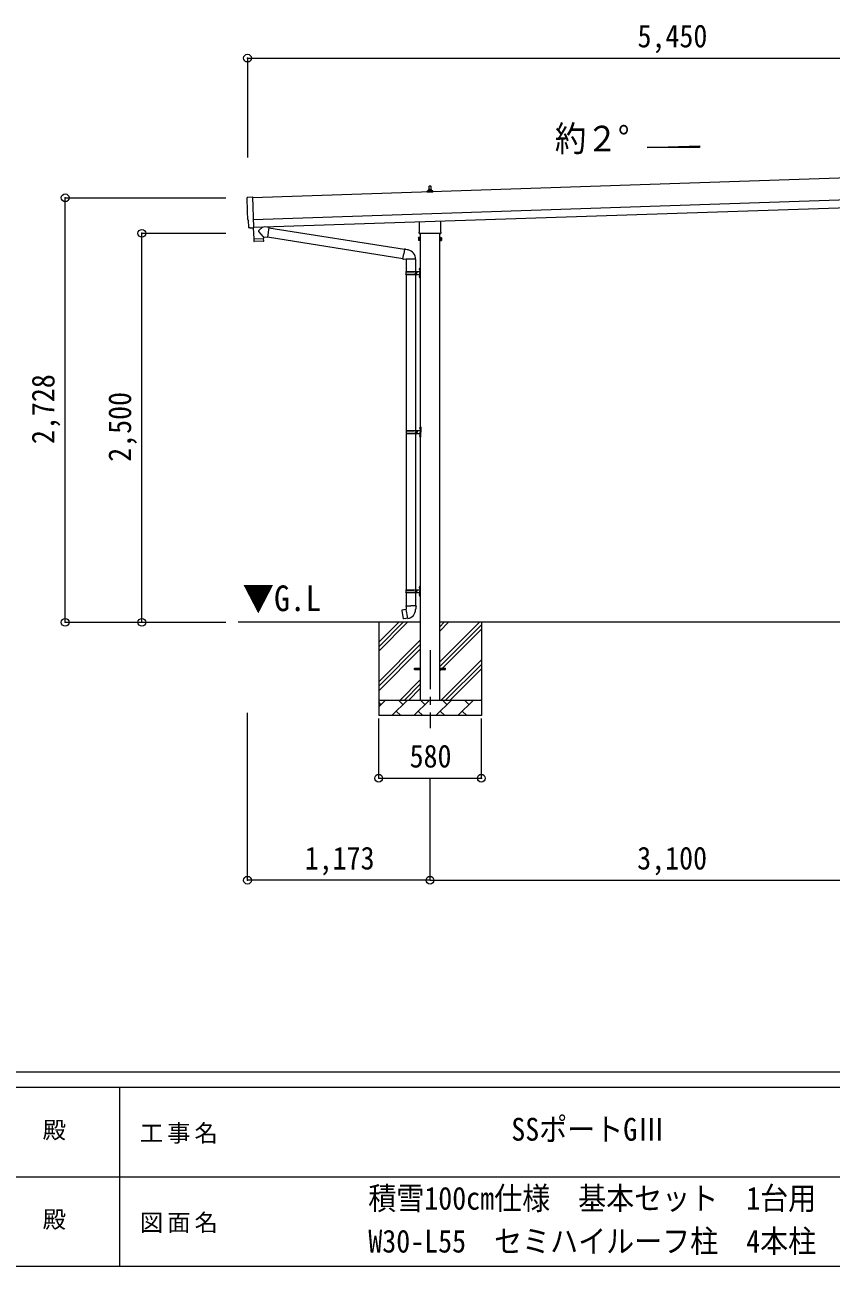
# Model space of a CAD drawing. Units: millimetres at full size, sheet at 1:50. Extents: x -14053 to 14053, y -9700 to 9700.
# Drawn here: x -1355 to 3826, y -9700 to -1722 of the extents above; entities that cross this region are included whole.
import ezdxf
from ezdxf.enums import TextEntityAlignment as Align

# ---------------------------------------------------------------- set-up
doc = ezdxf.new("R2010")
doc.units = ezdxf.units.MM
doc.header["$LTSCALE"] = 50
doc.header["$PDMODE"] = 32
doc.header["$PDSIZE"] = 50
doc.linetypes.add('CHAIN1', pattern=[8, 5, -1, 1, -1])
for name, color, linetype, lineweight in [('0-0_0', 7, 'Continuous', 9), ('0-1_Defpoints', 4, 'Continuous', 9), ('0-2_TEXT1', 7, 'Continuous', 9), ('0-4_OTH_LINE', 7, 'CHAIN1', 9), ('0-6_PARTS1', 6, 'Continuous', 9), ('0-7_PARTS2', 4, 'Continuous', 9), ('0-F', 6, 'Continuous', 9), ('F-0', 7, 'Continuous', 9)]:
    doc.layers.add(name, color=color, linetype=linetype, lineweight=lineweight)
doc.styles.add('ＭＳ ゴシック', font='')
doc.styles.get('ＭＳ ゴシック').set_extended_font_data('MS Gothic')

msp = doc.modelspace()

# ---------------------------------------------------------------- linework, layer by layer
at = {"layer": '0-0_0'}
for p, q in [((1186.05, -5561.95), (16.09, -5561.95)), ((918.55, -5561.95), (918.55, -6161.95)), ((918.55, -5747), (1103.6, -5561.95)), ((918.55, -5718.72), (1075.31, -5561.95)), ((918.55, -5690.43), (1047.03, -5561.95)), ((1311.05, -5817.05), (1566.14, -5561.95)), ((1311.05, -5619.06), (1368.15, -5561.95)), ((1311.05, -5590.77), (1339.87, -5561.95)), ((4286.05, -5561.95), (1311.05, -5561.95)), ((1311.05, -5845.33), (1578.55, -5577.83)), ((1578.55, -5561.95), (1578.55, -6161.95)), ((1311.05, -5873.62), (1578.55, -5606.12)), ((918.55, -5944.99), (1186.05, -5677.49)), ((918.55, -5973.27), (1186.05, -5705.77)), ((918.55, -6001.56), (1186.05, -5734.06)), ((1320.7, -6061.95), (1578.55, -5804.11)), ((1348.99, -6061.95), (1578.55, -5832.39)), ((1377.27, -6061.95), (1578.55, -5860.68)), ((1056.14, -6061.95), (1186.05, -5932.05)), ((1084.43, -6061.95), (1186.05, -5960.33)), ((918.55, -6061.95), (1578.55, -6061.95)), ((918.55, -6104.84), (961.44, -6061.95)), ((1002.86, -6161.95), (1102.86, -6061.95)), ((1074.31, -6090.5), (1045.75, -6061.95)), ((1112.71, -6061.95), (1186.05, -5988.62)), ((1144.28, -6161.95), (1244.28, -6061.95)), ((1215.73, -6090.5), (1187.18, -6061.95)), ((1285.7, -6161.95), (1385.7, -6061.95)), ((1357.15, -6090.5), (1328.6, -6061.95)), ((1427.12, -6161.95), (1527.12, -6061.95)), ((1498.57, -6090.5), (1470.02, -6061.95)), ((1575.26, -6061.95), (1578.55, -6058.67)), ((932.89, -6090.5), (918.55, -6076.16)), ((1031.41, -6133.4), (1059.97, -6161.95)), ((1172.84, -6133.4), (1201.39, -6161.95)), ((1314.26, -6133.4), (1342.81, -6161.95)), ((1455.68, -6133.4), (1484.23, -6161.95)), ((1578.55, -6161.95), (918.55, -6161.95))]:
    msp.add_line(p, q, dxfattribs=at)
at = {"layer": '0-1_Defpoints'}
for p, q in [((5489.91, -2653.87), (106.9, -2833.3)), ((1230.3, -2798.19), (1230.3, -2790.47)), ((1230.68, -2789.69), (1266.41, -2789.69)), ((1231.06, -2789.5), (1237.78, -2787.87)), ((1238.16, -2787.69), (1258.93, -2787.69)), ((1238.55, -2786.9), (1238.55, -2782.69)), ((1239.55, -2782.69), (1257.55, -2782.69)), ((1242.55, -2782.69), (1243.27, -2759.16)), ((1244.27, -2758.19), (1252.82, -2758.19)), ((1253.82, -2759.16), (1254.55, -2782.69)), ((1258.55, -2786.9), (1258.55, -2782.69)), ((1266.03, -2789.5), (1259.31, -2787.87)), ((1266.8, -2798.19), (1266.8, -2790.47)), ((111.56, -2973.22), (5494.58, -2793.79)), ((113.23, -3023.2), (5496.24, -2843.76)), ((1266.8, -2798.19), (1230.3, -2798.19)), ((93.73, -3027.62), (86.81, -3027.49)), ((113.32, -3025.96), (113.36, -3026.96)), ((1180.25, -3052.18), (1180.25, -2987.63)), ((1316.85, -2983.08), (1316.85, -3052.18)), ((1174.55, -3090.45), (1175.31, -3089.13)), ((1174.55, -3090.45), (1174.55, -3107.45)), ((1174.55, -3107.45), (1175.31, -3108.76)), ((1181.55, -3094.04), (1175.31, -3094.04)), ((1181.55, -3103.86), (1175.31, -3103.86)), ((1181.55, -3108.76), (1175.31, -3108.76)), ((1178.55, -3060.95), (1178.55, -3055.45)), ((1316.48, -3064.45), (1180.61, -3064.45)), ((1184.05, -3108.15), (1181.55, -3108.15)), ((1186.05, -3064.45), (1186.05, -6061.95)), ((1311.05, -6061.95), (1311.05, -3064.45)), ((1313.05, -3108.15), (1315.55, -3108.15)), ((1315.55, -3094.04), (1321.79, -3094.04)), ((1315.55, -3103.86), (1321.79, -3103.86)), ((1315.55, -3108.76), (1321.79, -3108.76)), ((1318.55, -3055.45), (1318.55, -3060.95)), ((1322.55, -3090.45), (1321.79, -3089.13)), ((1322.55, -3107.45), (1321.79, -3108.76)), ((1322.55, -3090.45), (1322.55, -3107.45)), ((1148.55, -5857.45), (1186.05, -5857.45)), ((1148.55, -5866.45), (1148.55, -5857.45)), ((1148.55, -5866.45), (1186.05, -5866.45)), ((1311.05, -5857.45), (1348.55, -5857.45)), ((1311.05, -5866.45), (1348.55, -5866.45)), ((1348.55, -5866.45), (1348.55, -5857.45))]:
    msp.add_line(p, q, dxfattribs=at)
for points in [[(75.23, -2830.92), (106.73, -2828.22), (113.32, -3025.96)], [(83.87, -3024.59), (82.3, -2977.59), (81.7, -2977.61)], [(94.47, -3027.32), (95.11, -3026.67), (113.36, -3026.97)], [(1181.55, -3108.76), (1181.55, -3089.13), (1175.31, -3089.13)], [(1181.55, -3108.15), (1181.55, -3089.75), (1184.05, -3089.75)], [(1315.55, -3108.15), (1315.55, -3089.75), (1313.05, -3089.75)], [(1315.55, -3108.76), (1315.55, -3089.13), (1321.79, -3089.13)]]:
    msp.add_lwpolyline(points, dxfattribs=at)
for points in [[(1184.05, -3109.45), (1184.05, -3088.45), (1186.05, -3088.45), (1186.05, -3109.45)], [(1313.05, -3109.45), (1313.05, -3088.45), (1311.05, -3088.45), (1311.05, -3109.45)]]:
    msp.add_lwpolyline(points, close=True, dxfattribs=at)
for centre, radius, start, end in [((1231.3, -2790.47), 1, 103.62699, 180), ((1237.55, -2786.9), 1, 283.62699, 0), ((1242.63, -2783.32), 4.13, 90, 171.17633), ((1239.55, -2783.69), 1, 90, 180), ((1244.27, -2759.19), 1, 90, 178.60509), ((1251.88, -2782.69), 4.83, 133.60282, 180), ((1245.21, -2782.69), 4.83, 0, 46.39718), ((1252.82, -2759.19), 1, 1.39491, 90), ((1254.46, -2783.32), 4.13, 8.82367, 90), ((1257.55, -2783.69), 1, 0, 90), ((1259.55, -2786.9), 1, 180, 256.37301), ((1265.8, -2790.47), 1, 0, 76.37301), ((1178.89, -3091.59), 4.34, 145.61575, 214.38425), ((1190.79, -3098.95), 16.24, 162.41205, 197.58795), ((1178.89, -3106.31), 4.34, 145.61575, 214.38425), ((1182.55, -3055.45), 4, 125.09963, 180), ((1182.55, -3060.95), 4, 180, 194.47751), ((1182.55, -3060.95), 4, 194.47751, 241.04498), ((1314.55, -3060.95), 4, 298.95502, 345.52249), ((1314.55, -3055.45), 4, 0, 54.90037), ((1314.55, -3060.95), 4, 345.52249, 0), ((1318.2, -3091.59), 4.34, 325.61575, 34.38425), ((1306.31, -3098.95), 16.24, 342.41205, 17.58795), ((1318.2, -3106.31), 4.34, 325.61575, 34.38425)]:
    msp.add_arc(centre, radius, start, end, dxfattribs=at)
for centre, major_axis, ratio, start_param, end_param in [((75.49, -2833.91), (-3, -0.1), 0.99863, 4.7647489, 6.2979817), ((-4685.38, -3063.07), (4760.73, 158.69), 0.99863, 6.2686928, 6.2979817), ((81.56, -2973.21), (-4.4, -0.15), 0.99863, 6.2686928, 7.8539816), ((86.87, -3024.48), (-2.11, -2.14), 0.9974, 5.5252311, 7.0411395), ((93.76, -3026.62), (-0.704, -0.714), 0.9974, 0.7579542, 1.5707963)]:
    msp.add_ellipse(centre, major_axis=major_axis, ratio=ratio, start_param=start_param, end_param=end_param, dxfattribs=at)
at = {"layer": '0-2_TEXT1'}
for p, q in [((174.65, -3021.15), (147.43, -3044.18)), ((212.34, -3024.44), (186.42, -3020.76)), ((212.34, -3024.44), (203.37, -3087.51)), ((212.57, -3026.35), (1084.68, -3165.2)), ((115.36, -3099.17), (116.03, -3112.21)), ((119.83, -3098.02), (119.88, -3099.02)), ((178.89, -3084.03), (147.4, -3051.51)), ((174.8, -3096.19), (174.81, -3097.19)), ((178.89, -3084.03), (203.37, -3087.51)), ((178.89, -3084.03), (179.29, -3096.04)), ((203.14, -3085.6), (1074.26, -3224.3)), ((176.63, -3113.13), (119.12, -3115.05)), ((1085, -3163.38), (1079.47, -3194.75)), ((1085, -3163.38), (1086.14, -3161.4)), ((1086.14, -3161.4), (1089.7, -3162.03)), ((1089.7, -3162.03), (1090.12, -3164.38)), ((1104.63, -3167.2), (1106.32, -3168.83)), ((1106.32, -3168.83), (1108.43, -3169.28)), ((1073.93, -3226.11), (1079.47, -3194.75)), ((1073.93, -3226.11), (1074.33, -3228.37)), ((1073.93, -3226.11), (1079.09, -3226.93)), ((1074.33, -3228.37), (1077.89, -3228.99)), ((1077.89, -3228.99), (1079.09, -3226.93)), ((1079.09, -3226.93), (1093.69, -3229.24)), ((1093.69, -3229.24), (1095.9, -3228.26)), ((1156.19, -3228.65), (1095.01, -3228.65)), ((1096.05, -3228.65), (1096.05, -3307.95)), ((1156.05, -3228.65), (1156.05, -3307.95)), ((1093.05, -3309.95), (1143.38, -3309.95)), ((1093.05, -3323.95), (1143.38, -3323.95)), ((1094.05, -3307.95), (1180.05, -3307.95)), ((1094.05, -3307.95), (1094.05, -3309.95)), ((1094.05, -3325.95), (1094.05, -3323.95)), ((1094.05, -3325.95), (1180.05, -3325.95)), ((1096.05, -3325.95), (1096.05, -4330.45)), ((1153.05, -3307.95), (1153.05, -3312.45)), ((1153.05, -3312.45), (1155.05, -3312.45)), ((1153.05, -3325.95), (1153.05, -3321.45)), ((1153.05, -3321.45), (1155.05, -3321.45)), ((1155.05, -3312.45), (1155.05, -3316.95)), ((1155.05, -3321.45), (1155.05, -3316.95)), ((1156.05, -3325.95), (1156.05, -4330.45)), ((1161.05, -3307.95), (1161.05, -3316.95)), ((1161.05, -3312.45), (1164.05, -3312.45)), ((1161.05, -3325.95), (1161.05, -3316.95)), ((1161.05, -3321.45), (1164.05, -3321.45)), ((1164.05, -3312.45), (1164.05, -3316.95)), ((1164.05, -3321.45), (1164.05, -3316.95)), ((1179.74, -3290.8), (1181.79, -3291.8)), ((1179.74, -3338.8), (1181.79, -3339.8)), ((1181.01, -3288.8), (1181.65, -3288.8)), ((1181.01, -3288.8), (1181.01, -3297.1)), ((1181.01, -3297.1), (1181.65, -3297.1)), ((1181.01, -3336.8), (1181.65, -3336.8)), ((1181.01, -3336.8), (1181.01, -3345.1)), ((1181.01, -3345.1), (1181.65, -3345.1)), ((1181.65, -3288.8), (1181.65, -3297.1)), ((1181.65, -3288.8), (1182.05, -3289.2)), ((1181.65, -3297.1), (1182.05, -3296.7)), ((1181.65, -3336.8), (1181.65, -3345.1)), ((1181.65, -3336.8), (1182.05, -3337.2)), ((1181.65, -3345.1), (1182.05, -3344.7)), ((1181.79, -3291.8), (1182.4, -3292.95)), ((1181.79, -3339.8), (1182.4, -3340.95)), ((1182.05, -3284.95), (1185.05, -3283.45)), ((1182.05, -3284.95), (1182.05, -3316.95)), ((1182.05, -3289.2), (1182.05, -3296.7)), ((1182.05, -3348.95), (1182.05, -3316.95)), ((1182.05, -3337.2), (1182.05, -3344.7)), ((1182.05, -3348.95), (1185.05, -3350.45)), ((1185.05, -3283.45), (1185.05, -3316.95)), ((1185.05, -3283.45), (1186.05, -3283.45)), ((1185.05, -3350.45), (1185.05, -3316.95)), ((1185.05, -3350.45), (1186.05, -3350.45)), ((1186.05, -3283.45), (1186.05, -3316.95)), ((1186.05, -3350.45), (1186.05, -3316.95)), ((1184.55, -4307.45), (1187.55, -4305.95)), ((1184.55, -4307.45), (1184.55, -4339.45)), ((1187.55, -4305.95), (1187.55, -4339.45)), ((1187.55, -4305.95), (1188.55, -4305.95)), ((1188.55, -4305.95), (1188.55, -4339.45)), ((1095.55, -4332.45), (1145.88, -4332.45)), ((1095.55, -4346.45), (1145.88, -4346.45)), ((1096.05, -4348.44), (1096.05, -5352.95)), ((1096.55, -4330.45), (1182.55, -4330.45)), ((1096.55, -4330.45), (1096.55, -4332.45)), ((1096.55, -4348.45), (1096.55, -4346.45)), ((1096.55, -4348.45), (1182.55, -4348.45)), ((1155.55, -4330.45), (1155.55, -4334.95)), ((1155.55, -4334.95), (1157.55, -4334.95)), ((1155.55, -4348.45), (1155.55, -4343.95)), ((1155.55, -4343.95), (1157.55, -4343.95)), ((1156.05, -4348.44), (1156.05, -5352.95)), ((1157.55, -4334.95), (1157.55, -4339.45)), ((1157.55, -4343.95), (1157.55, -4339.45)), ((1163.55, -4330.45), (1163.55, -4339.45)), ((1163.55, -4334.95), (1166.55, -4334.95)), ((1163.55, -4348.45), (1163.55, -4339.45)), ((1163.55, -4343.95), (1166.55, -4343.95)), ((1166.55, -4334.95), (1166.55, -4339.45)), ((1166.55, -4343.95), (1166.55, -4339.45)), ((1182.24, -4313.3), (1184.29, -4314.3)), ((1182.24, -4361.3), (1184.29, -4362.3)), ((1183.51, -4311.3), (1184.15, -4311.3)), ((1183.51, -4311.3), (1183.51, -4319.6)), ((1183.51, -4319.6), (1184.15, -4319.6)), ((1183.51, -4359.3), (1184.15, -4359.3)), ((1183.51, -4359.3), (1183.51, -4367.6)), ((1183.51, -4367.6), (1184.15, -4367.6)), ((1184.15, -4311.3), (1184.15, -4319.6)), ((1184.15, -4311.3), (1184.55, -4311.7)), ((1184.15, -4319.6), (1184.55, -4319.2)), ((1184.15, -4359.3), (1184.15, -4367.6)), ((1184.15, -4359.3), (1184.55, -4359.7)), ((1184.15, -4367.6), (1184.55, -4367.2)), ((1184.29, -4314.3), (1184.9, -4315.45)), ((1184.29, -4362.3), (1184.9, -4363.45)), ((1184.55, -4311.7), (1184.55, -4319.2)), ((1184.55, -4371.45), (1184.55, -4339.45)), ((1184.55, -4359.7), (1184.55, -4367.2)), ((1184.55, -4371.45), (1187.55, -4372.95)), ((1187.55, -4372.95), (1187.55, -4339.45)), ((1187.55, -4372.95), (1188.55, -4372.95)), ((1188.55, -4372.95), (1188.55, -4339.45)), ((1179.74, -5335.8), (1181.79, -5336.8)), ((1181.01, -5333.8), (1181.65, -5333.8)), ((1181.01, -5333.8), (1181.01, -5342.1)), ((1181.01, -5342.1), (1181.65, -5342.1)), ((1181.65, -5333.8), (1181.65, -5342.1)), ((1181.65, -5333.8), (1182.05, -5334.2)), ((1181.65, -5342.1), (1182.05, -5341.7)), ((1181.79, -5336.8), (1182.4, -5337.95)), ((1182.05, -5329.95), (1185.05, -5328.45)), ((1182.05, -5329.95), (1182.05, -5361.95)), ((1182.05, -5334.2), (1182.05, -5341.7)), ((1185.05, -5328.45), (1185.05, -5361.95)), ((1185.05, -5328.45), (1186.05, -5328.45)), ((1186.05, -5328.45), (1186.05, -5361.95)), ((1093.05, -5354.95), (1143.38, -5354.95)), ((1093.05, -5368.95), (1143.38, -5368.95)), ((1094.05, -5352.95), (1180.05, -5352.95)), ((1094.05, -5352.95), (1094.05, -5354.95)), ((1094.05, -5370.95), (1094.05, -5368.95)), ((1094.05, -5370.95), (1180.05, -5370.95)), ((1096.05, -5370.95), (1096.05, -5455.88)), ((1153.05, -5352.95), (1153.05, -5357.45)), ((1153.05, -5357.45), (1155.05, -5357.45)), ((1153.05, -5370.95), (1153.05, -5366.45)), ((1153.05, -5366.45), (1155.05, -5366.45)), ((1155.05, -5357.45), (1155.05, -5361.95)), ((1155.05, -5366.45), (1155.05, -5361.95)), ((1156.05, -5370.95), (1156.05, -5455.88)), ((1161.05, -5352.95), (1161.05, -5361.95)), ((1161.05, -5357.45), (1164.05, -5357.45)), ((1161.05, -5370.95), (1161.05, -5361.95)), ((1161.05, -5366.45), (1164.05, -5366.45)), ((1164.05, -5357.45), (1164.05, -5361.95)), ((1164.05, -5366.45), (1164.05, -5361.95)), ((1179.74, -5383.8), (1181.79, -5384.8)), ((1181.01, -5381.8), (1181.65, -5381.8)), ((1181.01, -5381.8), (1181.01, -5390.1)), ((1181.01, -5390.1), (1181.65, -5390.1)), ((1181.65, -5381.8), (1181.65, -5390.1)), ((1181.65, -5381.8), (1182.05, -5382.2)), ((1181.65, -5390.1), (1182.05, -5389.7)), ((1181.79, -5384.8), (1182.4, -5385.95)), ((1182.05, -5393.95), (1182.05, -5361.95)), ((1182.05, -5382.2), (1182.05, -5389.7)), ((1182.05, -5393.95), (1185.05, -5395.45)), ((1185.05, -5395.45), (1185.05, -5361.95)), ((1185.05, -5395.45), (1186.05, -5395.45)), ((1186.05, -5395.45), (1186.05, -5361.95)), ((1067.59, -5484.33), (1066.78, -5485.5)), ((1066.78, -5485.5), (1076.4, -5540.06)), ((1095.45, -5479.08), (1067.59, -5484.33)), ((1080.33, -5481.72), (1080.12, -5481.97)), ((1094.2, -5455.88), (1092.05, -5456.66)), ((1092.05, -5456.66), (1092.05, -5460.28)), ((1092.05, -5460.28), (1094.29, -5461.09)), ((1094.2, -5455.88), (1126.05, -5455.88)), ((1094.2, -5455.88), (1094.29, -5461.09)), ((1094.29, -5461.09), (1094.55, -5475.88)), ((1094.55, -5475.88), (1095.9, -5477.88)), ((1105.81, -5536.37), (1095.68, -5478.9)), ((1095.7, -5478.08), (1095.7, -5478.78)), ((1095.9, -5477.88), (1095.86, -5477.88)), ((1157.9, -5455.88), (1126.05, -5455.88)), ((1156.23, -5477.82), (1156.16, -5479.98)), ((1157.55, -5475.88), (1156.23, -5477.82)), ((1160.05, -5460.28), (1157.8, -5461.09)), ((1157.9, -5455.88), (1160.05, -5456.66)), ((1160.05, -5456.66), (1160.05, -5460.28)), ((1090.42, -5538.97), (1090.14, -5538.81)), ((1106.11, -5537.14), (1105.87, -5536.47))]:
    msp.add_line(p, q, dxfattribs=at)
for points in [[(112.96, -3026.96), (115.33, -3098.17), (179.29, -3096.04)], [(179.53, -3110.09), (179.33, -3097.04), (115.36, -3099.17)], [(1085, -3163.38), (1090.12, -3164.38), (1104.63, -3167.2)], [(1179.74, -3295.1), (1181.79, -3294.1), (1182.4, -3292.95)], [(1179.74, -3343.1), (1181.79, -3342.1), (1182.4, -3340.95)], [(1182.24, -4317.6), (1184.29, -4316.6), (1184.9, -4315.45)], [(1182.24, -4365.6), (1184.29, -4364.6), (1184.9, -4363.45)], [(1179.74, -5340.1), (1181.79, -5339.1), (1182.4, -5337.95)], [(1179.74, -5388.1), (1181.79, -5387.1), (1182.4, -5385.95)], [(1082.57, -5481.51), (1082.29, -5481.35), (1080.33, -5481.72)], [(1157.9, -5455.88), (1157.8, -5461.09), (1157.55, -5475.88)], [(1105.54, -5536.28), (1077.56, -5540.88), (1076.4, -5540.06)], [(1092.61, -5538.41), (1092.39, -5538.64), (1090.42, -5538.97)]]:
    msp.add_lwpolyline(points, dxfattribs=at)
for centre, radius, start, end in [((150.82, -3047.87), 5, 132.56466, 226.88314), ((176.53, -3110.14), 3, 271.90915, 0.90915), ((119.02, -3112.05), 3, 182.90915, 271.95747), ((1095.9, -3228.26), 60.3, 359.62495, 78), ((1141.8, -3316.95), 49.25, 171.82876, 180.00002), ((1141.8, -3316.95), 49.25, 180.00002, 188.17127), ((1143.38, -3307.95), 2, 270, 359.99998), ((1143.38, -3325.95), 2, 0.00005, 90.00004), ((1185.34, -3292.95), 6, 136.21765, 223.78235), ((1185.34, -3340.95), 6, 136.21765, 223.78235), ((1180.05, -3305.95), 2, 270, 359.99998), ((1180.05, -3327.95), 2, 0.00005, 90.00004), ((1144.3, -4339.45), 49.25, 171.82876, 180.00002), ((1144.3, -4339.45), 49.25, 180.00002, 188.17127), ((1145.88, -4330.45), 2, 270, 359.99998), ((1145.88, -4348.45), 2, 0.00005, 90.00004), ((1187.84, -4315.45), 6, 136.21765, 223.78235), ((1187.84, -4363.45), 6, 136.21765, 223.78235), ((1182.55, -4328.45), 2, 270, 359.99998), ((1182.55, -4350.45), 2, 0.00005, 90.00004), ((1185.34, -5337.95), 6, 136.21765, 223.78235), ((1141.8, -5361.95), 49.25, 171.82876, 180.00002), ((1141.8, -5361.95), 49.25, 180.00002, 188.17127), ((1143.38, -5352.95), 2, 270, 359.99998), ((1143.38, -5370.95), 2, 0.00005, 90.00004), ((1185.34, -5385.95), 6, 136.21765, 223.78235), ((1180.05, -5350.95), 2, 270, 359.99998), ((1180.05, -5372.95), 2, 0.00005, 90.00004), ((1095.4, -5478.78), 0.3, 280.66842, 0), ((1095.9, -5478.08), 0.2, 100, 180), ((1095.9, -5477.88), 60.3, 279.96938, 358), ((1105.59, -5536.58), 0.3, 20, 99.33158), ((1106.3, -5537.07), 0.2, 200, 279.96938)]:
    msp.add_arc(centre, radius, start, end, dxfattribs=at)
at = {"layer": '0-4_OTH_LINE'}
msp.add_line((1248.55, -5741.95), (1248.55, -6241.95), dxfattribs=at)
at = {"layer": '0-6_PARTS1'}
for p, q in [((75.6, -1936.22), (75.6, -2576.02)), ((-1095.8, -2833.9), (-64.54, -2833.9)), ((-603.32, -3061.95), (-64.54, -3061.95)), ((-1095.8, -5561.95), (-64.54, -5561.95)), ((-603.32, -5561.95), (-64.54, -5561.95)), ((75.5, -7219.78), (75.5, -6144.41)), ((918.55, -6564.25), (918.55, -6180.68)), ((1578.55, -6564.25), (1578.55, -6180.68)), ((918.55, -6564.25), (1578.55, -6564.25)), ((1248.55, -7219.78), (1248.55, -6564.25)), ((1248.55, -7219.78), (1248.55, -6564.25))]:
    msp.add_line(p, q, dxfattribs=at)
for p in [(75.6, -1936.22), (-1095.8, -2833.9), (-603.32, -3061.95), (-1095.8, -5561.95), (-603.32, -5561.95), (918.55, -6564.25), (1578.55, -6564.25), (75.5, -7219.78), (1248.55, -7219.78)]:
    msp.add_point(p, dxfattribs=at)
at = {"layer": '0-7_PARTS2'}
for p, q in [((2643.23, -2511.76), (2979.23, -2499.35)), ((2979.23, -2511.76), (2643.23, -2511.76)), ((2979.23, -2499.35), (2979.23, -2511.76))]:
    msp.add_line(p, q, dxfattribs=at)
at = {"layer": '0-F'}
for p, q in [((75.6, -1936.22), (5525.56, -1936.22)), ((-1095.8, -5561.95), (-1095.8, -2833.9)), ((-603.32, -5561.95), (-603.32, -3061.95)), ((1248.55, -7219.78), (75.5, -7219.78)), ((1248.55, -7219.78), (4348.55, -7219.78))]:
    msp.add_line(p, q, dxfattribs=at)
at = {"layer": 'F-0', "color": 5, "lineweight": 5}
for p, q in [((-14053.43, -8450), (13346.57, -8450)), ((-14053.43, -8550), (8901.98, -8550)), ((-748.03, -8550), (-748.03, -9700)), ((-5748.03, -9125), (4501.97, -9125)), ((-14053.43, -9700), (13346.57, -9700))]:
    msp.add_line(p, q, dxfattribs=at)

# ---------------------------------------------------------------- texts
at = {"layer": '0-0_0', "style": 'ＭＳ ゴシック', "width": 0.9}
msp.add_text('▼G.L', height=165, dxfattribs=at).set_placement((43.81, -5539.73), align=Align.BOTTOM_LEFT)
at = {"layer": '0-6_PARTS1', "color": 7, "style": 'ＭＳ ゴシック', "width": 0.9}
for s, p in [('2,728', (-1120.8, -4416.68)), ('2,500', (-628.32, -4530.7))]:
    msp.add_text(s, height=146.6, rotation=90, dxfattribs=at).set_placement(p, align=Align.BOTTOM_LEFT)
for s, p in [('580', (1117.3, -6539.25)), ('1,173', (443.27, -7194.78)), ('3,100', (2579.8, -7194.78))]:
    msp.add_text(s, height=146.6, dxfattribs=at).set_placement(p, align=Align.BOTTOM_LEFT)
at = {"layer": '0-7_PARTS2', "color": 7, "style": 'ＭＳ ゴシック', "width": 0.9}
msp.add_text('約２°', height=165, dxfattribs=at).set_placement((2050.45, -2585.63), align=Align.BOTTOM_LEFT)
at = {"layer": '0-F', "color": 7, "style": 'ＭＳ ゴシック', "width": 0.9}
msp.add_text('5,450', height=146.6, dxfattribs=at).set_placement((2581.83, -1911.22), align=Align.BOTTOM_LEFT)
at = {"layer": 'F-0', "style": 'ＭＳ ゴシック'}
for p in [(-1240.88, -8912.5), (-1240.88, -9487.5)]:
    msp.add_text('殿', height=110, dxfattribs=at).set_placement(p, align=Align.BOTTOM_LEFT)
at = {"layer": 'F-0', "style": 'ＭＳ ゴシック', "width": 0.9}
for s, p in [('SSポートGⅢ', (1770.72, -8937.5)), ('積雪100cm仕様\u3000基本セット\u30001台用', (851.97, -9380.76)), ('W30-L55\u3000セミハイルーフ柱\u30004本柱', (851.97, -9656.45))]:
    msp.add_text(s, height=146.6, dxfattribs=at).set_placement(p, align=Align.BOTTOM_LEFT)
at = {"layer": 'F-0', "char_height": 110, "attachment_point": 7, "style": 'ＭＳ ゴシック'}
for s, insert in [('\\T1.17;工事名', (-616.19, -8912.5)), ('\\T1.17;図面名', (-616.19, -9487.5))]:
    msp.add_mtext(s, dxfattribs=dict(at, insert=insert))

doc.saveas('drawing.dxf')
